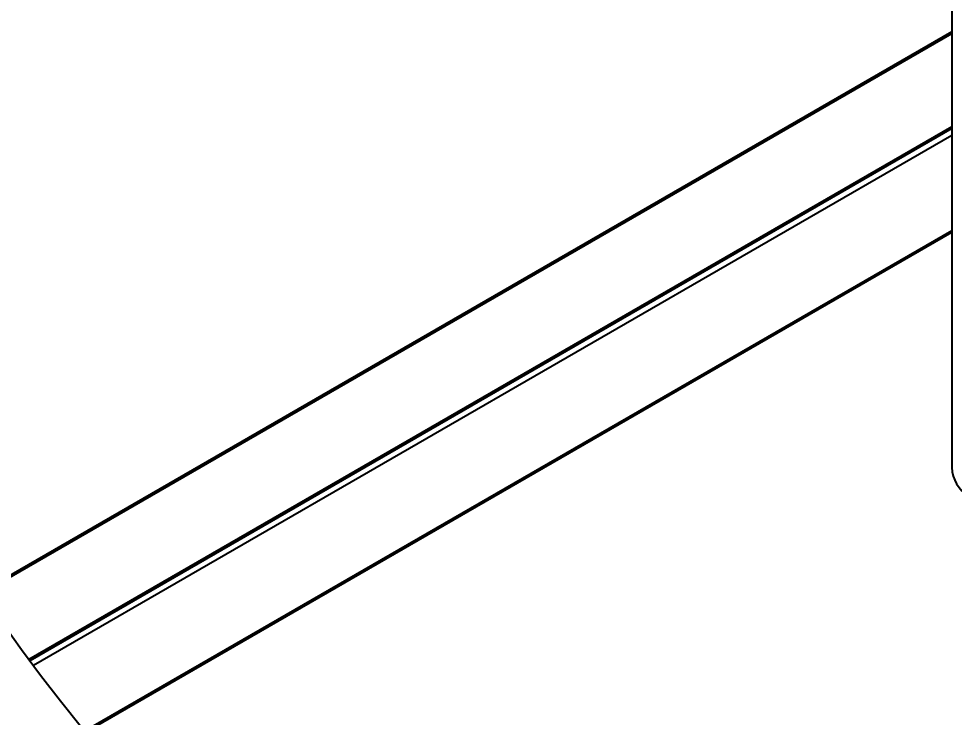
# Model space of a CAD drawing. Extents: x -3.5 to 15.6, y -13 to 0.
# Drawn here: x 0.69 to 2.903, y -8.638 to -6.985 of the extents above; entities that cross this region are included whole.
import ezdxf
from ezdxf import colors
from ezdxf.entities.mleader import LeaderData, LeaderLine
from ezdxf.math import Vec2, Vec3

# ---------------------------------------------------------------- set-up
doc = ezdxf.new("R2010")
doc.units = 0
doc.header["$LTSCALE"] = 0.5
doc.header["$MEASUREMENT"] = 0
for name, color, linetype in [('Dimension', 10, 'CONTINUOUS'), ('FAB DWG', 221, 'CONTINUOUS'), ('Housing', 150, 'CONTINUOUS'), ('WallMount Bracket', 190, 'CONTINUOUS')]:
    doc.layers.add(name, color=color, linetype=linetype)
doc.styles.get("Standard").update_dxf_attribs({"font": 'arial.ttf'})

msp = doc.modelspace()

# ---------------------------------------------------------------- linework, layer by layer
at = {"layer": 'Dimension', "transparency": 16777216}
msp.add_open_spline([(0.212533, -2.832508), (1.387883, -4.199458), (0.578141, -5.810147), (-0.231601, -7.420835), (0.943749, -8.787785)], degree=3, dxfattribs=at)
at = {"layer": 'Housing', "linetype": 'Continuous', "lineweight": 25, "transparency": 16777216}
for p, q in [((2.897342, -7.016346), (0.601267, -8.341679)), ((0.602904, -8.344117), (2.897342, -7.019729)), ((2.897342, -7.240898), (0.713959, -8.501183)), ((2.897342, -7.244979), (0.71608, -8.50404)), ((2.897342, -7.261308), (0.724591, -8.515457)), ((2.897342, -7.486674), (0.845885, -8.670809)), ((0.847758, -8.673111), (2.897342, -7.490056))]:
    msp.add_line(p, q, dxfattribs=at)
at = {"layer": 'WallMount Bracket', "linetype": 'Continuous', "lineweight": 25, "transparency": 16777216}
msp.add_line((2.897342, -6.300466), (2.897342, -8.046772), dxfattribs=at)
msp.add_arc((2.982998, -8.042879), 0.085745, 182.602294, 237.397707, dxfattribs=at)

# ---------------------------------------------------------------- leaders
at = {"layer": 'FAB DWG', "ltscale": 0.5, "transparency": 16777216}
ml = msp.add_multileader_mtext('Standard', dxfattribs=at)
ml.set_content('\\A1;1/4-20 x 1" Bolt \\P1/2-20 Locknut (X2)\\P(HW51420 & HW01020)', color=256)
ml.set_leader_properties()
ml.build(insert=Vec2(0, 0))
ml.multileader.update_dxf_attribs({"dogleg_length": 0.594064, "arrow_head_size": 0.5})
ctx = ml.context
ctx.base_point, ctx.char_height, ctx.arrow_head_size, ctx.landing_gap_size, ctx.plane_origin = Vec3(1.174257, -9.242573), 0.188, 0.5, 0.09, Vec3(-8.652861, -15.504017)
ctx.text_align_type = 2
notes = []
notes.append((ctx, [(1, (1, 1, 0), (4.754728, -9.242573), (-1, 0), 0.594064, [(0, [(3.889926, -7.206388)], 0, [])])]))
ctx.mtext.insert, ctx.mtext.width, ctx.mtext.alignment, ctx.mtext.flow_direction = Vec3(4.070664, -9.120937), 7.5887251, 3, 5
for ctx, leaders in notes:
    for number, flags, end, landing, length, lines in leaders:
        leader = LeaderData()
        leader.index, (leader.has_last_leader_line, leader.has_dogleg_vector, leader.attachment_direction) = number, flags
        leader.last_leader_point, leader.dogleg_vector, leader.dogleg_length = Vec3(end), Vec3(landing), length
        for number, points, colour, breaks in lines:
            line = LeaderLine()
            line.index, line.vertices, line.color, line.breaks = number, Vec3.list(points), colors.encode_raw_color(colour), breaks
            leader.lines.append(line)
        ctx.leaders.append(leader)

doc.saveas('drawing.dxf')
